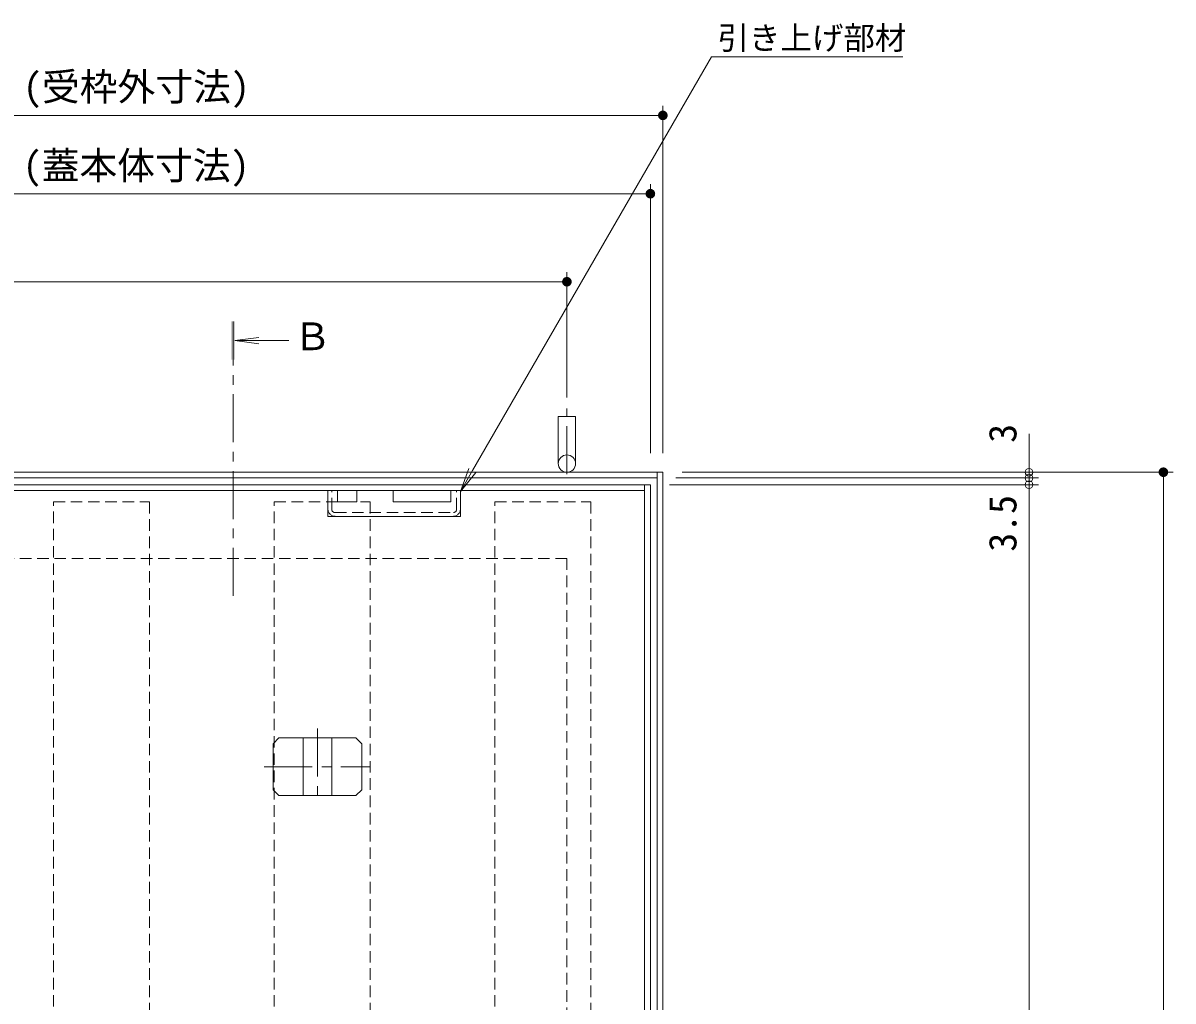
# Model space of a CAD drawing. Units: millimetres at full size, sheet at 1:5; details may follow other scales. Extents: x -1552 to 1963, y -1362 to 1348.
# Drawn here: x -599 to 0, y 401 to 911 of the extents above; entities that cross this region are included whole.
import ezdxf
from ezdxf.enums import TextEntityAlignment as Align

# ---------------------------------------------------------------- set-up
doc = ezdxf.new("R2010")
doc.units = ezdxf.units.MM
doc.header["$LTSCALE"] = 5
doc.header["$PDMODE"] = 32
doc.header["$PDSIZE"] = 4
doc.linetypes.add('CHAIN1', pattern=[8, 5, -1, 1, -1])
doc.linetypes.add('DASHED1', pattern=[1.8, 1.2, -0.6])
for name, color, linetype, lineweight in [('4-3', 4, 'Continuous', 18), ('4-4', 7, 'Continuous', 18), ('4-5', 7, 'Continuous', 18), ('4-6', 1, 'Continuous', 18), ('4-B', 134, 'Continuous', 18), ('4-C', 2, 'Continuous', 18), ('4-D', 2, 'Continuous', 18)]:
    doc.layers.add(name, color=color, linetype=linetype, lineweight=lineweight)
doc.styles.add('ＭＳ ゴシック', font='')
doc.styles.get('ＭＳ ゴシック').set_extended_font_data('MS Gothic')

msp = doc.modelspace()

# ---------------------------------------------------------------- linework, layer by layer
at = {"layer": '4-3', "linetype": 'CHAIN1'}
msp.add_line((-315.701, 676.056), (-315.701, 710.282), dxfattribs=at)
at = {"layer": '4-3'}
for p, q in [((-320.201, 706.033), (-320.201, 681.533)), ((-265.701, 677.033), (-965.701, 677.033)), ((-268.701, 674.033), (-962.701, 674.033)), ((-268.701, -12.967), (-268.701, 677.033)), ((-265.701, -12.967), (-265.701, 677.033))]:
    msp.add_line(p, q, dxfattribs=at)
msp.add_lwpolyline([(-320.201, 706.033), (-311.201, 706.033), (-311.201, 681.533)], dxfattribs=at)
at = {"layer": '4-3', "linetype": 'DASHED1'}
msp.add_lwpolyline([(-315.701, 32.133), (-315.701, 632.133), (-915.701, 632.133)], dxfattribs=at)
at = {"layer": '4-3'}
msp.add_circle((-315.701, 681.533), 4.5, dxfattribs=at)
at = {"layer": '4-4'}
for p, q in [((-965.701, 862.956), (-265.701, 862.956)), ((-265.701, 687.033), (-265.701, 867.956)), ((-272.201, 687.033), (-272.201, 827.141)), ((-959.201, 822.141), (-272.201, 822.141)), ((-315.701, 716.033), (-315.701, 781.268)), ((-915.701, 776.268), (-315.701, 776.268)), ((-74.894, 677.033), (-74.894, 697.033)), ((-258.901, 674.033), (-69.894, 674.033)), ((-255.701, 677.033), (0.115, 677.033)), ((-74.894, 674.033), (-74.894, 677.033)), ((-74.894, 670.533), (-74.894, 674.033)), ((-4.885, -12.967), (-4.885, 677.033)), ((-262.201, 670.533), (-69.894, 670.533)), ((-74.894, -6.467), (-74.894, 670.533))]:
    msp.add_line(p, q, dxfattribs=at)
for p in [(-74.894, 677.033), (-74.894, 674.033), (-74.894, 670.533)]:
    msp.add_point(p, dxfattribs=at)
for points in [[(-265.701, 862.956), (-268.201, 862.956), (-268.182, 863.269)], [(-265.701, 862.956), (-268.182, 862.642), (-268.201, 862.956)], [(-265.701, 862.956), (-268.182, 863.269), (-268.123, 863.577)], [(-265.701, 862.956), (-268.123, 862.334), (-268.182, 862.642)], [(-265.701, 862.956), (-268.123, 863.577), (-268.026, 863.876)], [(-265.701, 862.956), (-268.026, 862.035), (-268.123, 862.334)], [(-265.701, 862.956), (-268.026, 863.876), (-267.892, 864.16)], [(-265.701, 862.956), (-267.892, 861.751), (-268.026, 862.035)], [(-265.701, 862.956), (-267.892, 864.16), (-267.724, 864.425)], [(-265.701, 862.956), (-267.724, 861.486), (-267.892, 861.751)], [(-265.701, 862.956), (-267.724, 864.425), (-267.524, 864.667)], [(-265.701, 862.956), (-267.524, 861.244), (-267.724, 861.486)], [(-265.701, 862.956), (-267.524, 864.667), (-267.295, 864.882)], [(-265.701, 862.956), (-267.295, 861.029), (-267.524, 861.244)], [(-265.701, 862.956), (-267.295, 864.882), (-267.041, 865.066)], [(-265.701, 862.956), (-267.041, 860.845), (-267.295, 861.029)], [(-265.701, 862.956), (-267.041, 865.066), (-266.766, 865.218)], [(-265.701, 862.956), (-266.766, 860.694), (-267.041, 860.845)], [(-265.701, 862.956), (-266.766, 865.218), (-266.474, 865.333)], [(-265.701, 862.956), (-266.474, 860.578), (-266.766, 860.694)], [(-265.701, 862.956), (-266.474, 865.333), (-266.17, 865.411)], [(-265.701, 862.956), (-266.17, 860.5), (-266.474, 860.578)], [(-265.701, 862.956), (-266.17, 865.411), (-265.858, 865.451)], [(-265.701, 862.956), (-265.858, 860.461), (-266.17, 860.5)], [(-265.701, 862.956), (-265.858, 865.451), (-265.544, 865.451)], [(-265.701, 862.956), (-265.544, 860.461), (-265.858, 860.461)], [(-265.701, 862.956), (-265.544, 865.451), (-265.233, 865.411)], [(-265.701, 862.956), (-265.233, 865.411), (-264.929, 865.333)], [(-265.701, 862.956), (-264.929, 865.333), (-264.637, 865.218)], [(-265.701, 862.956), (-264.637, 865.218), (-264.362, 865.066)], [(-265.701, 862.956), (-264.362, 865.066), (-264.108, 864.882)], [(-265.701, 862.956), (-264.108, 864.882), (-263.879, 864.667)], [(-265.701, 862.956), (-263.879, 864.667), (-263.679, 864.425)], [(-265.701, 862.956), (-263.679, 864.425), (-263.511, 864.16)], [(-265.701, 862.956), (-263.511, 864.16), (-263.377, 863.876)], [(-265.701, 862.956), (-263.377, 863.876), (-263.28, 863.577)], [(-265.701, 862.956), (-263.28, 863.577), (-263.221, 863.269)], [(-265.701, 862.956), (-263.221, 863.269), (-263.201, 862.956)], [(-265.701, 862.956), (-265.233, 860.5), (-265.544, 860.461)], [(-265.701, 862.956), (-264.929, 860.578), (-265.233, 860.5)], [(-265.701, 862.956), (-264.637, 860.694), (-264.929, 860.578)], [(-265.701, 862.956), (-264.362, 860.845), (-264.637, 860.694)], [(-265.701, 862.956), (-264.108, 861.029), (-264.362, 860.845)], [(-265.701, 862.956), (-263.879, 861.244), (-264.108, 861.029)], [(-265.701, 862.956), (-263.679, 861.486), (-263.879, 861.244)], [(-265.701, 862.956), (-263.511, 861.751), (-263.679, 861.486)], [(-265.701, 862.956), (-263.377, 862.035), (-263.511, 861.751)], [(-265.701, 862.956), (-263.28, 862.334), (-263.377, 862.035)], [(-265.701, 862.956), (-263.221, 862.642), (-263.28, 862.334)], [(-265.701, 862.956), (-263.201, 862.956), (-263.221, 862.642)], [(-272.201, 822.141), (-274.701, 822.141), (-274.682, 822.454)], [(-272.201, 822.141), (-274.682, 821.828), (-274.701, 822.141)], [(-272.201, 822.141), (-274.682, 822.454), (-274.623, 822.763)], [(-272.201, 822.141), (-274.623, 821.519), (-274.682, 821.828)], [(-272.201, 822.141), (-274.623, 822.763), (-274.526, 823.061)], [(-272.201, 822.141), (-274.526, 821.221), (-274.623, 821.519)], [(-272.201, 822.141), (-274.526, 823.061), (-274.392, 823.345)], [(-272.201, 822.141), (-274.392, 820.937), (-274.526, 821.221)], [(-272.201, 822.141), (-274.392, 823.345), (-274.224, 823.611)], [(-272.201, 822.141), (-274.224, 820.672), (-274.392, 820.937)], [(-272.201, 822.141), (-274.224, 823.611), (-274.024, 823.852)], [(-272.201, 822.141), (-274.024, 820.43), (-274.224, 820.672)], [(-272.201, 822.141), (-274.024, 823.852), (-273.795, 824.067)], [(-272.201, 822.141), (-273.795, 820.215), (-274.024, 820.43)], [(-272.201, 822.141), (-273.795, 824.067), (-273.541, 824.252)], [(-272.201, 822.141), (-273.541, 820.03), (-273.795, 820.215)], [(-272.201, 822.141), (-273.541, 824.252), (-273.266, 824.403)], [(-272.201, 822.141), (-273.266, 819.879), (-273.541, 820.03)], [(-272.201, 822.141), (-273.266, 824.403), (-272.974, 824.519)], [(-272.201, 822.141), (-272.974, 819.763), (-273.266, 819.879)], [(-272.201, 822.141), (-272.974, 824.519), (-272.67, 824.597)], [(-272.201, 822.141), (-272.67, 819.685), (-272.974, 819.763)], [(-272.201, 822.141), (-272.67, 824.597), (-272.358, 824.636)], [(-272.201, 822.141), (-272.358, 819.646), (-272.67, 819.685)], [(-272.201, 822.141), (-272.358, 824.636), (-272.044, 824.636)], [(-272.201, 822.141), (-272.044, 819.646), (-272.358, 819.646)], [(-272.201, 822.141), (-272.044, 824.636), (-271.733, 824.597)], [(-272.201, 822.141), (-271.733, 824.597), (-271.429, 824.519)], [(-272.201, 822.141), (-271.429, 824.519), (-271.137, 824.403)], [(-272.201, 822.141), (-271.137, 824.403), (-270.862, 824.252)], [(-272.201, 822.141), (-270.862, 824.252), (-270.608, 824.067)], [(-272.201, 822.141), (-270.608, 824.067), (-270.379, 823.852)], [(-272.201, 822.141), (-270.379, 823.852), (-270.179, 823.611)], [(-272.201, 822.141), (-270.179, 823.611), (-270.011, 823.345)], [(-272.201, 822.141), (-270.011, 823.345), (-269.877, 823.061)], [(-272.201, 822.141), (-269.877, 823.061), (-269.78, 822.763)], [(-272.201, 822.141), (-269.78, 822.763), (-269.721, 822.454)], [(-272.201, 822.141), (-269.721, 822.454), (-269.701, 822.141)], [(-272.201, 822.141), (-271.733, 819.685), (-272.044, 819.646)], [(-272.201, 822.141), (-271.429, 819.763), (-271.733, 819.685)], [(-272.201, 822.141), (-271.137, 819.879), (-271.429, 819.763)], [(-272.201, 822.141), (-270.862, 820.03), (-271.137, 819.879)], [(-272.201, 822.141), (-270.608, 820.215), (-270.862, 820.03)], [(-272.201, 822.141), (-270.379, 820.43), (-270.608, 820.215)], [(-272.201, 822.141), (-270.179, 820.672), (-270.379, 820.43)], [(-272.201, 822.141), (-270.011, 820.937), (-270.179, 820.672)], [(-272.201, 822.141), (-269.877, 821.221), (-270.011, 820.937)], [(-272.201, 822.141), (-269.78, 821.519), (-269.877, 821.221)], [(-272.201, 822.141), (-269.721, 821.828), (-269.78, 821.519)], [(-272.201, 822.141), (-269.701, 822.141), (-269.721, 821.828)], [(-315.701, 776.268), (-318.201, 776.268), (-318.182, 776.581)], [(-315.701, 776.268), (-318.182, 775.955), (-318.201, 776.268)], [(-315.701, 776.268), (-318.182, 776.581), (-318.123, 776.89)], [(-315.701, 776.268), (-318.123, 775.646), (-318.182, 775.955)], [(-315.701, 776.268), (-318.123, 776.89), (-318.026, 777.188)], [(-315.701, 776.268), (-318.026, 775.348), (-318.123, 775.646)], [(-315.701, 776.268), (-318.026, 777.188), (-317.892, 777.472)], [(-315.701, 776.268), (-317.892, 775.064), (-318.026, 775.348)], [(-315.701, 776.268), (-317.892, 777.472), (-317.724, 777.737)], [(-315.701, 776.268), (-317.724, 774.798), (-317.892, 775.064)], [(-315.701, 776.268), (-317.724, 777.737), (-317.524, 777.979)], [(-315.701, 776.268), (-317.524, 774.557), (-317.724, 774.798)], [(-315.701, 776.268), (-317.524, 777.979), (-317.295, 778.194)], [(-315.701, 776.268), (-317.295, 774.342), (-317.524, 774.557)], [(-315.701, 776.268), (-317.295, 778.194), (-317.041, 778.379)], [(-315.701, 776.268), (-317.041, 774.157), (-317.295, 774.342)], [(-315.701, 776.268), (-317.041, 778.379), (-316.766, 778.53)], [(-315.701, 776.268), (-316.766, 774.006), (-317.041, 774.157)], [(-315.701, 776.268), (-316.766, 778.53), (-316.474, 778.646)], [(-315.701, 776.268), (-316.474, 773.89), (-316.766, 774.006)], [(-315.701, 776.268), (-316.474, 778.646), (-316.17, 778.724)], [(-315.701, 776.268), (-316.17, 773.812), (-316.474, 773.89)], [(-315.701, 776.268), (-316.17, 778.724), (-315.858, 778.763)], [(-315.701, 776.268), (-315.858, 773.773), (-316.17, 773.812)], [(-315.701, 776.268), (-315.858, 778.763), (-315.544, 778.763)], [(-315.701, 776.268), (-315.544, 773.773), (-315.858, 773.773)], [(-315.701, 776.268), (-315.544, 778.763), (-315.233, 778.724)], [(-315.701, 776.268), (-315.233, 778.724), (-314.929, 778.646)], [(-315.701, 776.268), (-314.929, 778.646), (-314.637, 778.53)], [(-315.701, 776.268), (-314.637, 778.53), (-314.362, 778.379)], [(-315.701, 776.268), (-314.362, 778.379), (-314.108, 778.194)], [(-315.701, 776.268), (-314.108, 778.194), (-313.879, 777.979)], [(-315.701, 776.268), (-313.879, 777.979), (-313.679, 777.737)], [(-315.701, 776.268), (-313.679, 777.737), (-313.511, 777.472)], [(-315.701, 776.268), (-313.511, 777.472), (-313.377, 777.188)], [(-315.701, 776.268), (-313.377, 777.188), (-313.28, 776.89)], [(-315.701, 776.268), (-313.28, 776.89), (-313.221, 776.581)], [(-315.701, 776.268), (-313.221, 776.581), (-313.201, 776.268)], [(-315.701, 776.268), (-315.233, 773.812), (-315.544, 773.773)], [(-315.701, 776.268), (-314.929, 773.89), (-315.233, 773.812)], [(-315.701, 776.268), (-314.637, 774.006), (-314.929, 773.89)], [(-315.701, 776.268), (-314.362, 774.157), (-314.637, 774.006)], [(-315.701, 776.268), (-314.108, 774.342), (-314.362, 774.157)], [(-315.701, 776.268), (-313.879, 774.557), (-314.108, 774.342)], [(-315.701, 776.268), (-313.679, 774.798), (-313.879, 774.557)], [(-315.701, 776.268), (-313.511, 775.064), (-313.679, 774.798)], [(-315.701, 776.268), (-313.377, 775.348), (-313.511, 775.064)], [(-315.701, 776.268), (-313.28, 775.646), (-313.377, 775.348)], [(-315.701, 776.268), (-313.221, 775.955), (-313.28, 775.646)], [(-315.701, 776.268), (-313.201, 776.268), (-313.221, 775.955)], [(-4.885, 677.033), (-7.38, 677.19), (-7.341, 677.502)], [(-4.885, 677.033), (-7.38, 676.876), (-7.38, 677.19)], [(-4.885, 677.033), (-7.341, 677.502), (-7.262, 677.806)], [(-4.885, 677.033), (-7.262, 677.806), (-7.147, 678.098)], [(-4.885, 677.033), (-7.147, 678.098), (-6.996, 678.373)], [(-4.885, 677.033), (-6.996, 678.373), (-6.811, 678.627)], [(-4.885, 677.033), (-6.811, 678.627), (-6.596, 678.856)], [(-4.885, 677.033), (-6.596, 678.856), (-6.354, 679.056)], [(-4.885, 677.033), (-6.354, 679.056), (-6.089, 679.224)], [(-4.885, 677.033), (-6.089, 679.224), (-5.805, 679.358)], [(-4.885, 677.033), (-5.805, 679.358), (-5.507, 679.455)], [(-4.885, 677.033), (-5.507, 679.455), (-5.198, 679.514)], [(-4.885, 677.033), (-5.198, 679.514), (-4.885, 679.533)], [(-4.885, 677.033), (-4.885, 679.533), (-4.571, 679.514)], [(-4.885, 677.033), (-4.571, 679.514), (-4.263, 679.455)], [(-4.885, 677.033), (-4.263, 679.455), (-3.964, 679.358)], [(-4.885, 677.033), (-3.964, 679.358), (-3.68, 679.224)], [(-4.885, 677.033), (-3.68, 679.224), (-3.415, 679.056)], [(-4.885, 677.033), (-3.415, 679.056), (-3.173, 678.856)], [(-4.885, 677.033), (-3.173, 678.856), (-2.959, 678.627)], [(-4.885, 677.033), (-2.959, 678.627), (-2.774, 678.373)], [(-4.885, 677.033), (-2.774, 678.373), (-2.623, 678.098)], [(-4.885, 677.033), (-2.623, 678.098), (-2.507, 677.806)], [(-4.885, 677.033), (-2.507, 677.806), (-2.429, 677.502)], [(-4.885, 677.033), (-2.429, 677.502), (-2.39, 677.19)], [(-4.885, 677.033), (-2.39, 677.19), (-2.39, 676.876)], [(-4.885, 677.033), (-7.341, 676.565), (-7.38, 676.876)], [(-4.885, 677.033), (-7.262, 676.261), (-7.341, 676.565)], [(-4.885, 677.033), (-7.147, 675.969), (-7.262, 676.261)], [(-4.885, 677.033), (-6.996, 675.694), (-7.147, 675.969)], [(-4.885, 677.033), (-6.811, 675.44), (-6.996, 675.694)], [(-4.885, 677.033), (-6.596, 675.211), (-6.811, 675.44)], [(-4.885, 677.033), (-6.354, 675.011), (-6.596, 675.211)], [(-4.885, 677.033), (-6.089, 674.842), (-6.354, 675.011)], [(-4.885, 677.033), (-5.805, 674.709), (-6.089, 674.842)], [(-4.885, 677.033), (-5.507, 674.612), (-5.805, 674.709)], [(-4.885, 677.033), (-5.198, 674.553), (-5.507, 674.612)], [(-4.885, 677.033), (-4.885, 674.533), (-5.198, 674.553)], [(-4.885, 677.033), (-4.571, 674.553), (-4.885, 674.533)], [(-4.885, 677.033), (-4.263, 674.612), (-4.571, 674.553)], [(-4.885, 677.033), (-3.964, 674.709), (-4.263, 674.612)], [(-4.885, 677.033), (-3.68, 674.842), (-3.964, 674.709)], [(-4.885, 677.033), (-3.415, 675.011), (-3.68, 674.842)], [(-4.885, 677.033), (-3.173, 675.211), (-3.415, 675.011)], [(-4.885, 677.033), (-2.959, 675.44), (-3.173, 675.211)], [(-4.885, 677.033), (-2.774, 675.694), (-2.959, 675.44)], [(-4.885, 677.033), (-2.623, 675.969), (-2.774, 675.694)], [(-4.885, 677.033), (-2.507, 676.261), (-2.623, 675.969)], [(-4.885, 677.033), (-2.429, 676.565), (-2.507, 676.261)], [(-4.885, 677.033), (-2.39, 676.876), (-2.429, 676.565)]]:
    msp.add_solid(points, dxfattribs=at)
at = {"layer": '4-5'}
for p, q in [((-364.951, 677.859), (-240.426, 893.542)), ((-240.426, 893.542), (-140.694, 893.542)), ((-363.147, 676.817), (-371.201, 667.033))]:
    msp.add_line(p, q, dxfattribs=at)
at = {"layer": '4-5', "color": 4, "linetype": 'CHAIN1'}
msp.add_line((-489.65, 612.63), (-489.65, 755.61), dxfattribs=at)
at = {"layer": '4-5', "color": 4}
for q in [(-476.257, 747.241), (-460.65, 745.61), (-476.257, 743.978)]:
    msp.add_line((-488.65, 745.61), q, dxfattribs=at)
at = {"layer": '4-5'}
msp.add_lwpolyline([(-366.756, 678.9), (-371.201, 667.033), (-364.951, 677.859)], dxfattribs=at)
at = {"layer": '4-5', "color": 4}
msp.add_solid([(-490.65, 755.61), (-488.65, 755.61), (-490.65, 735.61), (-488.65, 735.61)], dxfattribs=at)
at = {"layer": '4-6'}
for p, q in [((-272.201, 670.533), (-959.201, 670.533)), ((-275.201, 667.533), (-956.201, 667.533)), ((-275.201, -6.467), (-275.201, 670.533)), ((-272.201, -6.467), (-272.201, 670.533))]:
    msp.add_line(p, q, dxfattribs=at)
at = {"layer": '4-B', "linetype": 'DASHED1'}
for p, q in [((-583.201, 2.533), (-583.201, 661.533)), ((-583.201, 661.533), (-533.201, 661.533)), ((-533.201, 661.533), (-533.201, 2.533)), ((-468.201, 2.533), (-468.201, 661.533)), ((-468.201, 661.533), (-418.201, 661.533)), ((-418.201, 661.533), (-418.201, 2.533)), ((-353.201, 2.533), (-353.201, 661.533)), ((-353.201, 661.533), (-303.201, 661.533)), ((-303.201, 661.533), (-303.201, 2.533))]:
    msp.add_line(p, q, dxfattribs=at)
at = {"layer": '4-C'}
for p, q in [((-440.201, 654.033), (-440.201, 667.533)), ((-435.201, 667.533), (-435.201, 661.533)), ((-425.201, 667.533), (-425.201, 661.533)), ((-406.201, 667.533), (-406.201, 661.533)), ((-371.201, 654.033), (-371.201, 667.533)), ((-425.201, 661.533), (-435.201, 661.533)), ((-371.201, 654.033), (-440.201, 654.033))]:
    msp.add_line(p, q, dxfattribs=at)
at = {"layer": '4-C', "linetype": 'DASHED1'}
for p, q in [((-438.201, 657.633), (-438.201, 667.533)), ((-373.201, 657.633), (-373.201, 667.533)), ((-436.601, 656.033), (-374.801, 656.033))]:
    msp.add_line(p, q, dxfattribs=at)
at = {"layer": '4-C'}
msp.add_lwpolyline([(-376.201, 667.533), (-376.201, 661.533), (-406.201, 661.533)], dxfattribs=at)
at = {"layer": '4-C', "linetype": 'DASHED1'}
for centre, radius, start, end in [((-436.301, 657.933), 3.9, 180, 270), ((-436.601, 657.633), 1.6, 180, 270), ((-375.101, 657.933), 3.9, 270, 0), ((-374.801, 657.633), 1.6, 270, 0)]:
    msp.add_arc(centre, radius, start, end, dxfattribs=at)
at = {"layer": '4-D', "linetype": 'CHAIN1'}
for p, q in [((-445.701, 543.403), (-445.701, 503.663)), ((-473.43, 523.533), (-417.973, 523.533))]:
    msp.add_line(p, q, dxfattribs=at)
at = {"layer": '4-D'}
for p, q in [((-425.613, 538.533), (-465.79, 538.533)), ((-453.201, 538.533), (-453.201, 508.533)), ((-438.201, 538.533), (-438.201, 508.533)), ((-465.79, 508.533), (-468.79, 511.533)), ((-425.613, 508.533), (-422.613, 511.533)), ((-425.613, 508.533), (-465.79, 508.533))]:
    msp.add_line(p, q, dxfattribs=at)
for points in [[(-465.79, 538.533), (-468.79, 535.533), (-468.79, 511.533)], [(-425.613, 538.533), (-422.613, 535.533), (-422.613, 511.533)]]:
    msp.add_lwpolyline(points, dxfattribs=at)

# ---------------------------------------------------------------- texts
at = {"layer": '4-4', "color": 2, "style": 'ＭＳ ゴシック'}
for s, p in [('(受枠外寸法)', (-599.078, 866.335)), ('(蓋本体寸法)', (-599.208, 825.275))]:
    msp.add_text(s, height=14.44, dxfattribs=at).set_placement(p, align=Align.BOTTOM_LEFT)
for s, p in [('3', (-77.116, 692.373)), ('3.5', (-77.116, 635.642))]:
    msp.add_text(s, height=14.44, rotation=90, dxfattribs=at).set_placement(p, align=Align.BOTTOM_LEFT)
at = {"layer": '4-5', "color": 2, "style": 'ＭＳ ゴシック'}
for s, height, p in [('引き上げ部材', 12.02, (-237.203, 893.729)), ('Ｂ', 14.44, (-458.188, 736.279))]:
    msp.add_text(s, height=height, dxfattribs=at).set_placement(p, align=Align.BOTTOM_LEFT)

doc.saveas('drawing.dxf')
